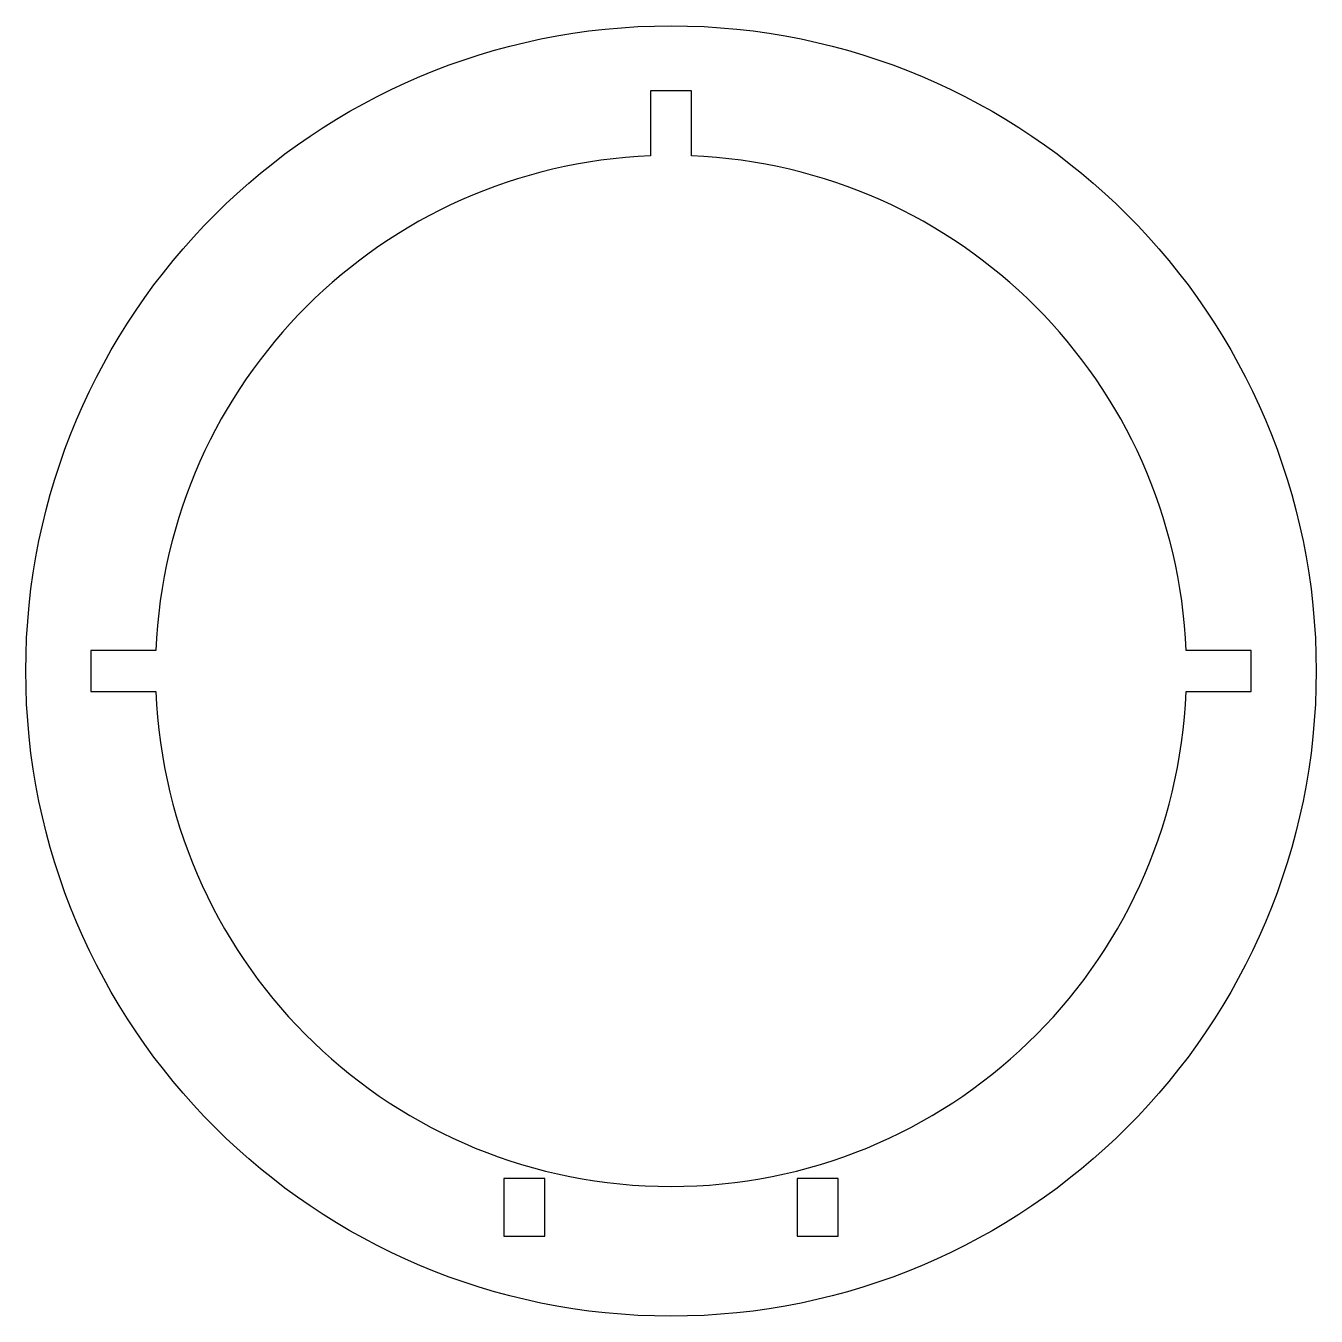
# Model space of a CAD drawing. Header units: inches. Extents: x -1.87 to 1.87, y -1.87 to 1.87.
import ezdxf

# ---------------------------------------------------------------- set-up
doc = ezdxf.new("R2010")
doc.units = ezdxf.units.IN
doc.layers.get('0').update_dxf_attribs({"linetype": 'CONTINUOUS'})

msp = doc.modelspace()

# ---------------------------------------------------------------- linework, layer by layer
msp.add_lwpolyline([(1.4889, -0.0591), (1.6776, -0.0591), (1.6776, 0.0591), (1.4889, 0.0591, 0.391178), (0.0591, 1.4889), (0.0591, 1.6776), (-0.0591, 1.6776), (-0.0591, 1.4889, 0.391178), (-1.4889, 0.0591), (-1.6776, 0.0591), (-1.6776, -0.0591), (-1.4889, -0.0591, 0.961124)], format="xyb", close=True)
for points in [[(-0.4831, -1.634), (-0.365, -1.634), (-0.365, -1.4672), (-0.4831, -1.4672)], [(0.365, -1.634), (0.4831, -1.634), (0.4831, -1.4672), (0.365, -1.4672)]]:
    msp.add_lwpolyline(points, close=True)
msp.add_circle((0, 0), 1.8651)

doc.saveas('drawing.dxf')
